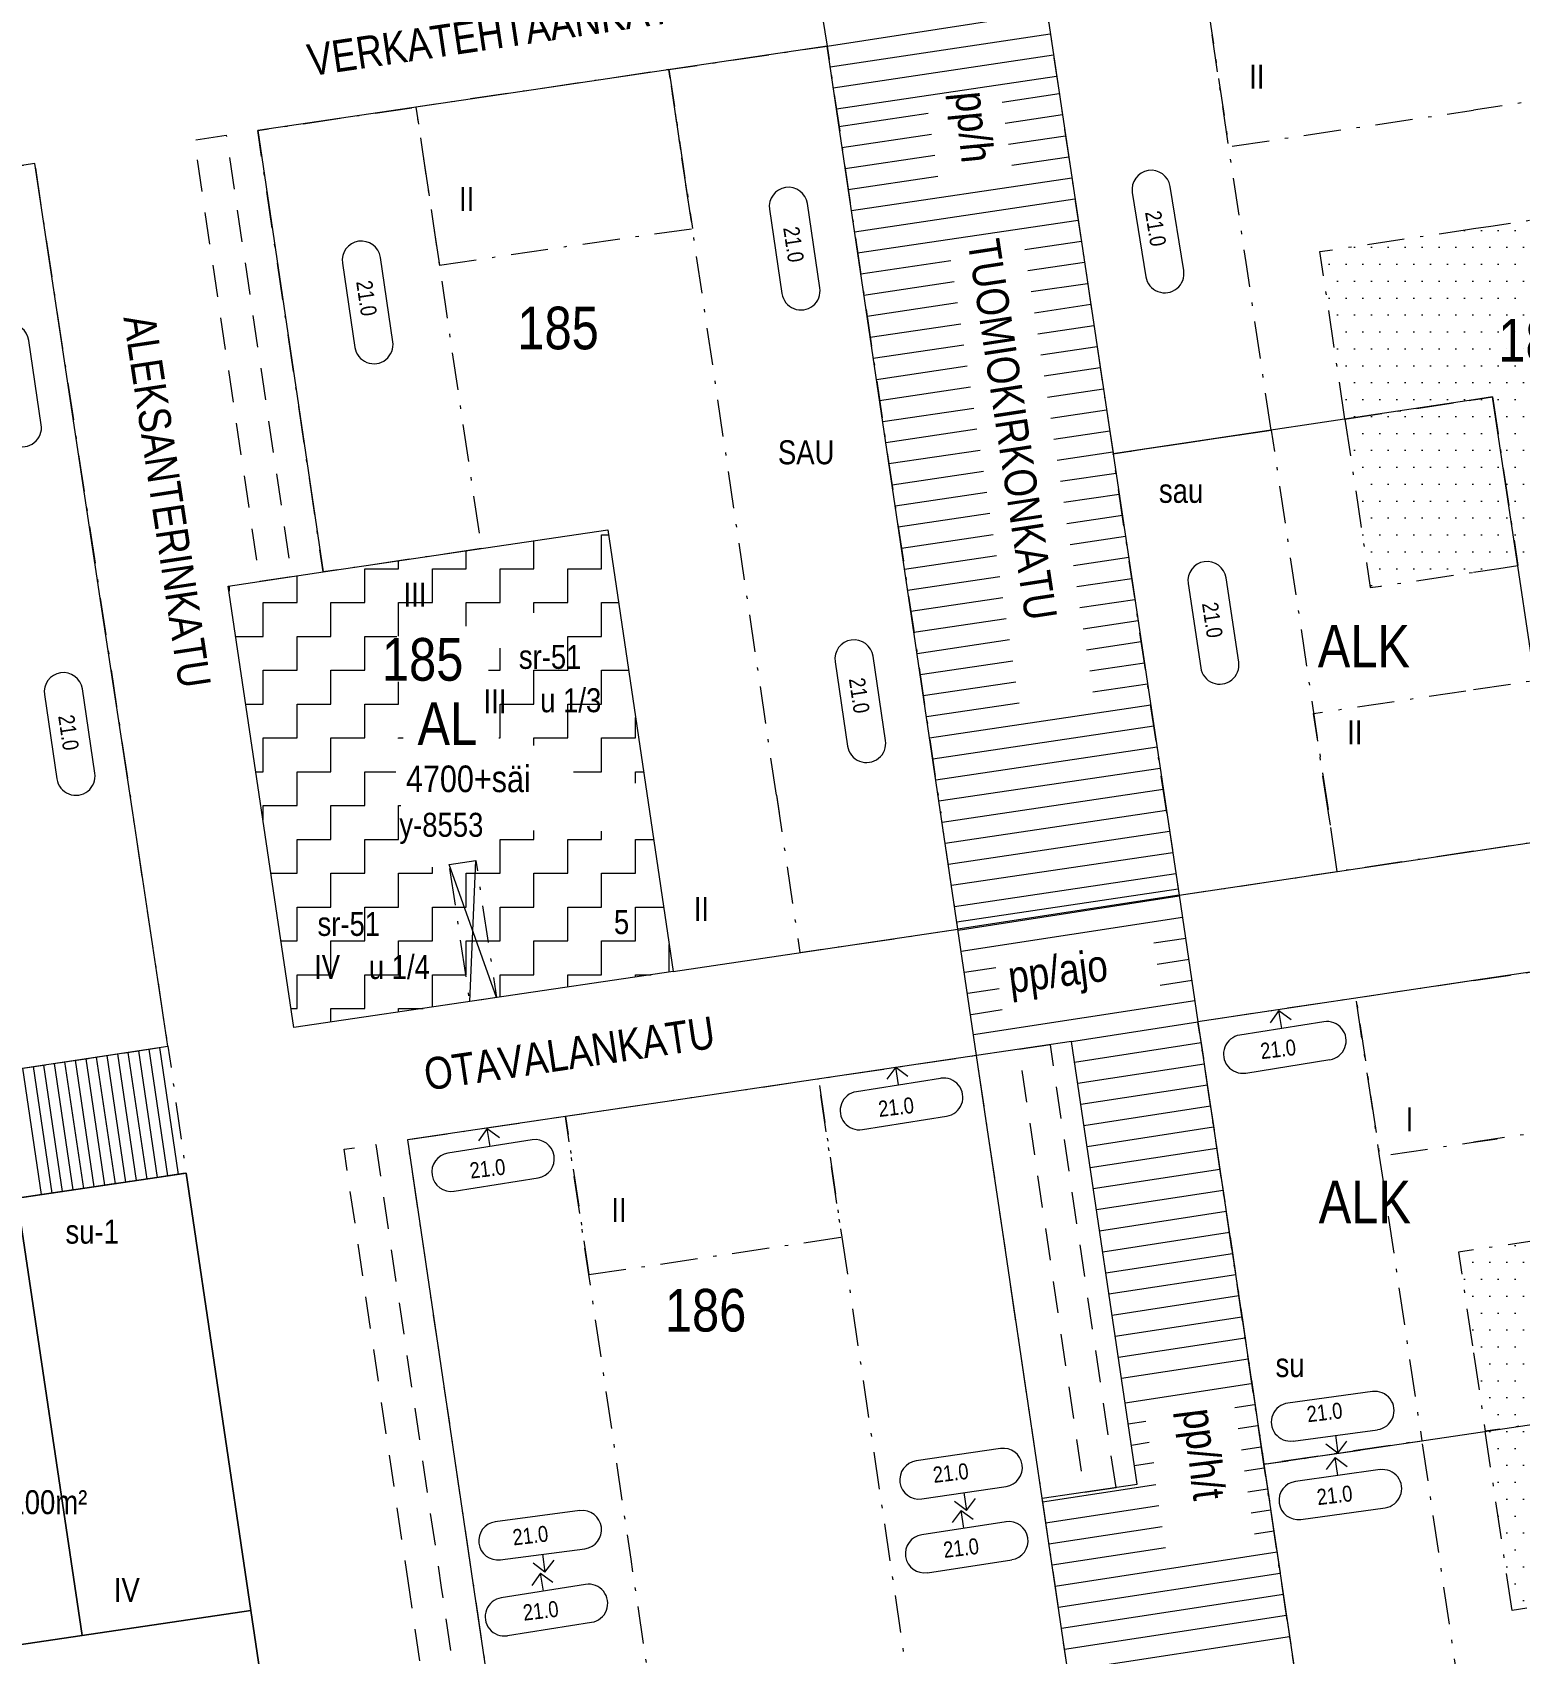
# Model space of a CAD drawing. Header units: metres. Extents: x 24485995 to 24488038, y 6819999 to 6822001.
# Drawn here: x 24487686.6 to 24487826.1, y 6820779.3 to 6820931.4 of the extents above; entities that cross this region are included whole.
import ezdxf

# ---------------------------------------------------------------- set-up
doc = ezdxf.new("R2010")
doc.units = ezdxf.units.M
for name, pattern in [('k10040', [10.3, 3.5, -1.5, 0.3, -1.5, 3.5]), ('k10050', [8, 3, -2, 3]), ('K10271', [0]), ('k10vi1', [0])]:
    doc.linetypes.add(name, pattern=pattern)
for name, color, linetype, lineweight in [('AK_AsemakaavaTeksti_Kadun_puistonnimi', 7, 'Continuous', 0), ('AK_AsemakaavaTeksti_Korttelinumero', 7, 'Continuous', 0), ('AK_Kaavamerkinta_Kayttotarkoitusalue', 7, 'Continuous', 0), ('AK_KayttotarkoitusSymboliViiva_Virkistysalueen_kuvio_murtoviiva', 7, 'Continuous', 0), ('AK_KayttotarkoitusViiva', 7, 'Continuous', 0), ('AK_LiikennointiTeksti_Autopaikkamerkinta_m2', 7, 'Continuous', 0), ('AK_LiikennointiViiva_Polkuviivoitus', 7, 'Continuous', 0), ('AK_MuuAsemakaavaTeksti_Alueenosan_kayttotarkoitus', 7, 'Continuous', 0), ('AK_MuuAsemakaavaTeksti_Erityismaarays', 7, 'Continuous', 0), ('AK_MuuAsemakaavaViiva_alueenosan_raja', 7, 'Continuous', 0), ('AK_MuuAsemakaavaViiva_Ohj_alueenosan_raja', 7, 'Continuous', 0), ('AK_Poistettava_merkintä', 7, 'Continuous', 0), ('AK_RakennusalaTeksti_Kerrosala_tai_luku', 7, 'Continuous', 0), ('AK_RakennusalaTeksti_Rakennusoikeus', 7, 'Continuous', 0), ('AK_RakennusalaViiva_Rakennusalan_raja__I_', 7, 'Continuous', 0), ('AK_RakentaminenTeksti_Korkeusmerkinta', 7, 'Continuous', 0), ('AK_RakentaminenTeksti_Korkeusmerkinta_ja_soikio', 7, 'Continuous', 0), ('AK_RakentaminenTeksti_Korkeusmerkinta_ja_soikio_ja_nuoli', 7, 'Continuous', 0), ('AK_RakentaminenViiva_Kulkuaukko', 7, 'Continuous', 0), ('AK_Tontti_Sitova', 7, 'Continuous', 0), ('AK_Tonttinumero', 7, 'Continuous', 0), ('AK_YmparistoAlue_Istutettava_alue', 7, 'Continuous', 0)]:
    doc.layers.add(name, color=color, linetype=linetype, lineweight=lineweight)
doc.styles.add('ArialNarrow', font='ARIALN.TTF')
pattern_1 = [(0, (0, 0), (3.175, 3.175), [3.175, -3.175]), (90, (3.175, 0), (-3.175, 3.175), [3.175, -3.175])]

# ---------------------------------------------------------------- blocks, each defined once
blk = doc.blocks.new('AKP43')
at = {"layer": 'AK_RakentaminenTeksti_Korkeusmerkinta_ja_soikio', "color": 7, "linetype": 'Continuous', "lineweight": 13}
for p, q in [((4, 1.8), (-4, 1.8)), ((-4, -1.8), (4, -1.8))]:
    blk.add_line(p, q, dxfattribs=at)
for centre, start, end in [((-4, 0), 90, 270), ((4, 0), 270, 90)]:
    blk.add_arc(centre, 1.8, start, end, dxfattribs=at)

msp = doc.modelspace()

# ---------------------------------------------------------------- hatches: boundary and pattern name
at = {"layer": 'AK_RakennusalaViiva_Rakennusalan_raja__I_', "linetype": 'Continuous', "lineweight": 9}
h = msp.add_hatch(dxfattribs=at)
h.set_pattern_fill('ZIGZAG', style=0)
h.set_pattern_definition(pattern_1)
h.paths.add_polyline_path([(24487727.09, 6820882.73), (24487727.75, 6820877.78), (24487727.83, 6820877.28), (24487733.43, 6820878.11), (24487734.02, 6820874.15), (24487729.08, 6820873.42), (24487730.47, 6820864.02), (24487736.9, 6820864.98), (24487737.61, 6820860.14), (24487744.04, 6820861.09), (24487740.54, 6820884.72)], flags=0)
h = msp.add_hatch(dxfattribs=at)
h.set_pattern_fill('ZIGZAG', style=0)
h.set_pattern_definition(pattern_1)
h.paths.add_polyline_path([(24487744.63, 6820857.14), (24487739.69, 6820856.4), (24487739.54, 6820857.39), (24487728.66, 6820855.78), (24487728.95, 6820853.8), (24487723.02, 6820852.92), (24487722.72, 6820854.9), (24487721.73, 6820854.75), (24487720.21, 6820865.03), (24487721.68, 6820865.25), (24487720.77, 6820871.33), (24487719.29, 6820871.11), (24487718.79, 6820874.42), (24487720.28, 6820874.64), (24487719.8, 6820877.81), (24487720.21, 6820877.86), (24487719.67, 6820881.63), (24487713.84, 6820880.77), (24487704.93, 6820879.45), (24487711.07, 6820838.01), (24487746.68, 6820843.29)], flags=0)
h = msp.add_hatch(dxfattribs=at)
h.set_pattern_fill('ZIGZAG', style=0)
h.set_pattern_definition(pattern_1)
h.paths.add_polyline_path([(24487719.67, 6820881.63), (24487720.21, 6820877.86), (24487719.8, 6820877.81), (24487720.28, 6820874.64), (24487728.05, 6820875.8), (24487727.83, 6820877.28), (24487727.75, 6820877.78), (24487727.09, 6820882.73)], flags=0)
at = {"layer": 'AK_YmparistoAlue_Istutettava_alue', "linetype": 'Continuous', "lineweight": 0}
h = msp.add_hatch(dxfattribs=at)
h.set_pattern_fill('DOTS', style=0)
h.paths.add_polyline_path([(24487823.55, 6820897.19), (24487825.92, 6820881.37), (24487839.75, 6820883.54), (24487837.4, 6820899.26), (24487835.05, 6820914.98), (24487825.62, 6820913.58), (24487823.4, 6820913.24), (24487821.77, 6820913), (24487821.19, 6820912.91), (24487807.35, 6820910.84), (24487809.7, 6820895.12), (24487810.69, 6820895.27), (24487821.77, 6820896.93)], flags=0)
h = msp.add_hatch(dxfattribs=at)
h.set_pattern_fill('DOTS', style=0)
h.paths.add_polyline_path([(24487823.55, 6820897.19), (24487821.77, 6820896.93), (24487810.69, 6820895.27), (24487809.7, 6820895.12), (24487812.07, 6820879.3), (24487813.06, 6820879.45), (24487821.77, 6820880.75), (24487824.14, 6820881.11), (24487825.92, 6820881.37)], flags=0)
h = msp.add_hatch(dxfattribs=at)
h.set_pattern_fill('DOTS', style=0)
h.paths.add_polyline_path([(24487822.87, 6820800.13), (24487837.7, 6820802.34), (24487835.2, 6820819.15), (24487821.77, 6820817.15), (24487820.36, 6820816.94), (24487821.77, 6820807.48)], flags=0)
h = msp.add_hatch(dxfattribs=at)
h.set_pattern_fill('DOTS', style=0)
h.paths.add_polyline_path([(24487822.87, 6820800.13), (24487825.38, 6820783.32), (24487840.21, 6820785.53), (24487837.7, 6820802.34)], flags=0)

# ---------------------------------------------------------------- linework, layer by layer
at = {"layer": 'AK_KayttotarkoitusSymboliViiva_Virkistysalueen_kuvio_murtoviiva', "linetype": 'k10vi1', "lineweight": 9, "flags": 128}
msp.add_lwpolyline([(24487681.4, 6820774.74), (24487696.63, 6820748.5), (24487702.67, 6820740.94), (24487705.25, 6820740.86), (24487708.58, 6820745.71), (24487710.4, 6820758.19), (24487709.97, 6820763.51), (24487707.04, 6820783.31), (24487684.23, 6820779.93), (24487682.47, 6820778.87)], dxfattribs=at)
at = {"layer": 'AK_KayttotarkoitusViiva', "linetype": 'Continuous', "lineweight": 20, "flags": 128}
for points in [[(24487759.18, 6820942.08), (24487761.11, 6820930.12)], [(24487761.11, 6820930.12), (24487781.75, 6820933.3)], [(24487781.75, 6820933.3), (24487787.95, 6820891.87), (24487794.15, 6820850.44)], [(24487761.11, 6820930.12), (24487734.4, 6820926.16), (24487707.69, 6820922.2), (24487713.84, 6820880.77)], [(24487773.39, 6820847.24), (24487767.25, 6820888.68), (24487761.11, 6820930.12)], [(24487663.67, 6820830.88), (24487699.27, 6820836.26), (24487695.96, 6820858.16), (24487693.01, 6820877.68), (24487686.76, 6820919.1), (24487651.16, 6820913.72)], [(24487829.75, 6820855.77), (24487829.39, 6820858.16), (24487823.55, 6820897.2), (24487821.77, 6820896.93), (24487787.95, 6820891.87)], [(24487704.93, 6820879.45), (24487713.84, 6820880.77), (24487740.54, 6820884.72), (24487746.68, 6820843.29), (24487711.07, 6820838.01), (24487704.93, 6820879.45)], [(24487794.15, 6820850.44), (24487821.77, 6820854.57), (24487829.75, 6820855.77)], [(24487794.15, 6820850.44), (24487773.39, 6820847.24)], [(24487794.15, 6820850.44), (24487795.91, 6820838.57)], [(24487746.68, 6820843.29), (24487773.39, 6820847.24)], [(24487784.04, 6820836.7), (24487775.14, 6820835.38), (24487773.39, 6820847.24)], [(24487831.51, 6820843.88), (24487821.77, 6820842.43), (24487795.91, 6820838.57)], [(24487795.91, 6820838.57), (24487802.1, 6820797.03), (24487808.29, 6820755.49), (24487787.45, 6820752.29), (24487781.3, 6820793.84), (24487790.2, 6820795.16), (24487784.04, 6820836.7)], [(24487784.04, 6820836.7), (24487795.91, 6820838.57)], [(24487776.17, 6820828.41), (24487775.14, 6820835.38), (24487748.43, 6820831.43), (24487721.73, 6820827.47), (24487727.88, 6820785.92)], [(24487781.3, 6820793.84), (24487781.3, 6820793.84), (24487777.35, 6820820.49), (24487776.17, 6820828.41)], [(24487659.58, 6820814.21), (24487668.02, 6820819.46), (24487700.96, 6820824.35), (24487707.04, 6820783.31)], [(24487802.1, 6820797.03), (24487821.77, 6820799.96), (24487837.7, 6820802.34)], [(24487727.88, 6820785.92), (24487734.04, 6820744.38), (24487787.45, 6820752.29), (24487787.45, 6820752.29)], [(24487707.04, 6820783.31), (24487684.23, 6820779.93), (24487679.89, 6820777.33)], [(24487707.04, 6820783.31), (24487709.97, 6820763.51)]]:
    msp.add_lwpolyline(points, dxfattribs=at)
at = {"layer": 'AK_LiikennointiViiva_Polkuviivoitus', "linetype": 'Continuous', "lineweight": 0, "flags": 128}
for points in [[(24487761.39, 6820928.19), (24487782.05, 6820931.27)], [(24487761.69, 6820926.22), (24487782.35, 6820929.29)], [(24487761.98, 6820924.24), (24487782.64, 6820927.31)], [(24487777.53, 6820924.87), (24487782.9, 6820925.67)], [(24487762.22, 6820922.59), (24487770.61, 6820923.84)], [(24487777.83, 6820922.89), (24487783.19, 6820923.69)], [(24487762.51, 6820920.61), (24487770.9, 6820921.86)], [(24487778.13, 6820920.91), (24487783.49, 6820921.71)], [(24487762.81, 6820918.63), (24487771.21, 6820919.88)], [(24487778.44, 6820918.94), (24487783.78, 6820919.73)], [(24487763.1, 6820916.66), (24487771.51, 6820917.91)], [(24487763.4, 6820914.68), (24487784.08, 6820917.75)], [(24487763.69, 6820912.7), (24487784.37, 6820915.78)], [(24487763.98, 6820910.72), (24487784.67, 6820913.8)], [(24487779.66, 6820911.03), (24487784.97, 6820911.82)], [(24487764.28, 6820908.74), (24487772.73, 6820910)], [(24487779.96, 6820909.05), (24487785.26, 6820909.84)], [(24487764.57, 6820906.76), (24487773.04, 6820908.02)], [(24487780.27, 6820907.08), (24487785.56, 6820907.86)], [(24487764.86, 6820904.79), (24487773.34, 6820906.05)], [(24487780.57, 6820905.1), (24487785.86, 6820905.89)], [(24487765.16, 6820902.81), (24487773.65, 6820904.07)], [(24487780.88, 6820903.12), (24487786.15, 6820903.91)], [(24487765.45, 6820900.83), (24487773.95, 6820902.09)], [(24487781.18, 6820901.15), (24487786.45, 6820901.93)], [(24487765.74, 6820898.85), (24487774.26, 6820900.12)], [(24487781.49, 6820899.17), (24487786.74, 6820899.95)], [(24487766.04, 6820896.87), (24487774.56, 6820898.14)], [(24487781.79, 6820897.19), (24487787.04, 6820897.97)], [(24487766.33, 6820894.89), (24487774.87, 6820896.16)], [(24487782.1, 6820895.22), (24487787.34, 6820896)], [(24487766.62, 6820892.92), (24487775.17, 6820894.19)], [(24487782.4, 6820893.24), (24487787.63, 6820894.02)], [(24487766.91, 6820890.94), (24487775.48, 6820892.21)], [(24487782.71, 6820891.26), (24487787.93, 6820892.04)], [(24487767.21, 6820888.96), (24487775.78, 6820890.23)], [(24487783.01, 6820889.29), (24487788.23, 6820890.06)], [(24487767.5, 6820886.98), (24487776.09, 6820888.26)], [(24487783.32, 6820887.31), (24487788.52, 6820888.08)], [(24487767.79, 6820885), (24487776.39, 6820886.28)], [(24487783.62, 6820885.33), (24487788.82, 6820886.11)], [(24487768.09, 6820883.02), (24487776.7, 6820884.3)], [(24487783.93, 6820883.36), (24487789.11, 6820884.13)], [(24487768.38, 6820881.05), (24487777, 6820882.33)], [(24487784.23, 6820881.38), (24487789.41, 6820882.15)], [(24487768.67, 6820879.07), (24487777.31, 6820880.35)], [(24487784.54, 6820879.4), (24487789.7, 6820880.17)], [(24487768.97, 6820877.09), (24487777.61, 6820878.37)], [(24487784.84, 6820877.43), (24487790, 6820878.19)], [(24487769.26, 6820875.11), (24487777.92, 6820876.4)], [(24487785.15, 6820875.45), (24487790.29, 6820876.22)], [(24487769.55, 6820873.13), (24487778.22, 6820874.42)], [(24487785.45, 6820873.47), (24487790.59, 6820874.24)], [(24487769.85, 6820871.15), (24487778.53, 6820872.44)], [(24487785.76, 6820871.5), (24487790.89, 6820872.26)], [(24487770.14, 6820869.18), (24487778.83, 6820870.47)], [(24487786.05, 6820869.52), (24487791.18, 6820870.28)], [(24487770.43, 6820867.2), (24487779.13, 6820868.49)], [(24487770.73, 6820865.22), (24487791.48, 6820868.3)], [(24487771.02, 6820863.24), (24487791.77, 6820866.33)], [(24487771.31, 6820861.26), (24487792.07, 6820864.35)], [(24487771.61, 6820859.28), (24487792.36, 6820862.37)], [(24487771.9, 6820857.3), (24487792.66, 6820860.39)], [(24487772.19, 6820855.33), (24487792.95, 6820858.41)], [(24487772.49, 6820853.35), (24487793.25, 6820856.44)], [(24487772.78, 6820851.37), (24487793.55, 6820854.46)], [(24487773.07, 6820849.39), (24487793.84, 6820852.48)], [(24487794.06, 6820851.01), (24487773.29, 6820847.92)], [(24487794.16, 6820850.34), (24487773.41, 6820847.13)], [(24487794.45, 6820848.36), (24487773.7, 6820845.15)], [(24487794.76, 6820846.39), (24487791.78, 6820845.93)], [(24487776.96, 6820843.63), (24487774, 6820843.17)], [(24487795.07, 6820844.41), (24487792.07, 6820843.95)], [(24487795.37, 6820842.44), (24487792.36, 6820841.97)], [(24487777.25, 6820841.65), (24487774.31, 6820841.2)], [(24487795.62, 6820840.53), (24487774.85, 6820837.32)], [(24487777.54, 6820839.67), (24487774.62, 6820839.22)], [(24487697.3, 6820823.8), (24487695.53, 6820835.69)], [(24487698.29, 6820823.95), (24487696.52, 6820835.84)], [(24487699.27, 6820824.1), (24487697.51, 6820835.99)], [(24487700.26, 6820824.24), (24487698.5, 6820836.14)], [(24487796.2, 6820836.57), (24487784.33, 6820834.75)], [(24487687.4, 6820822.34), (24487685.65, 6820834.2)], [(24487688.39, 6820822.48), (24487686.64, 6820834.35)], [(24487689.38, 6820822.63), (24487687.62, 6820834.5)], [(24487690.37, 6820822.78), (24487688.61, 6820834.65)], [(24487691.36, 6820822.92), (24487689.6, 6820834.8)], [(24487692.35, 6820823.07), (24487690.59, 6820834.95)], [(24487693.34, 6820823.22), (24487691.58, 6820835.09)], [(24487694.33, 6820823.36), (24487692.57, 6820835.24)], [(24487695.32, 6820823.51), (24487693.56, 6820835.39)], [(24487696.31, 6820823.66), (24487694.55, 6820835.54)], [(24487796.5, 6820834.59), (24487784.63, 6820832.77)], [(24487796.79, 6820832.61), (24487784.92, 6820830.79)], [(24487797.09, 6820830.64), (24487785.21, 6820828.81)], [(24487797.38, 6820828.66), (24487785.5, 6820826.83)], [(24487797.68, 6820826.68), (24487785.8, 6820824.86)], [(24487797.97, 6820824.7), (24487786.09, 6820822.88)], [(24487798.27, 6820822.72), (24487786.38, 6820820.9)], [(24487798.56, 6820820.75), (24487786.68, 6820818.92)], [(24487798.86, 6820818.77), (24487786.97, 6820816.94)], [(24487799.15, 6820816.79), (24487787.26, 6820814.96)], [(24487799.45, 6820814.81), (24487787.56, 6820812.99)], [(24487799.74, 6820812.83), (24487787.85, 6820811.01)], [(24487800.04, 6820810.85), (24487788.14, 6820809.03)], [(24487800.33, 6820808.88), (24487788.44, 6820807.05)], [(24487800.63, 6820806.9), (24487788.73, 6820805.07)], [(24487800.9, 6820804.58), (24487789.07, 6820802.77)], [(24487801.21, 6820802.61), (24487799.37, 6820802.32)], [(24487791.03, 6820801.04), (24487789.36, 6820800.79)], [(24487801.51, 6820800.63), (24487799.68, 6820800.35)], [(24487791.34, 6820799.07), (24487789.66, 6820798.81)], [(24487801.81, 6820798.65), (24487799.98, 6820798.37)], [(24487791.77, 6820797.16), (24487789.94, 6820796.88)], [(24487802.12, 6820796.67), (24487800.29, 6820796.39)], [(24487791.95, 6820795.11), (24487781.31, 6820793.48)], [(24487802.42, 6820794.7), (24487800.59, 6820794.42)], [(24487792.25, 6820793.14), (24487781.61, 6820791.5)], [(24487802.72, 6820792.72), (24487800.9, 6820792.44)], [(24487792.56, 6820791.16), (24487781.91, 6820789.53)], [(24487803.03, 6820790.74), (24487801.2, 6820790.46)], [(24487792.86, 6820789.18), (24487782.22, 6820787.55)], [(24487803.33, 6820788.77), (24487782.52, 6820785.57)], [(24487803.63, 6820786.79), (24487782.81, 6820783.59)], [(24487803.92, 6820784.81), (24487783.11, 6820781.62)], [(24487804.22, 6820782.83), (24487783.4, 6820779.64)], [(24487804.51, 6820780.85), (24487783.69, 6820777.66)]]:
    msp.add_lwpolyline(points, dxfattribs=at)
at = {"layer": 'AK_MuuAsemakaavaViiva_alueenosan_raja', "linetype": 'k10040', "lineweight": 5, "flags": 128}
for points in [[(24487821.77, 6820939.29), (24487838.12, 6820941.73), (24487840.34, 6820926.9), (24487821.77, 6820924.12)], [(24487821.77, 6820939.29), (24487796.58, 6820935.52), (24487798.8, 6820920.68), (24487821.77, 6820924.12)], [(24487802.78, 6820894.09), (24487800.43, 6820909.8), (24487798.8, 6820920.68), (24487796.58, 6820935.52), (24487781.75, 6820933.3), (24487787.95, 6820891.87), (24487802.78, 6820894.09)], [(24487756.36, 6820859.84), (24487746.27, 6820927.92), (24487761.11, 6820930.12), (24487767.25, 6820888.68), (24487771.77, 6820858.16)], [(24487724.73, 6820909.56), (24487736.6, 6820911.32), (24487748.48, 6820913), (24487746.27, 6820927.92), (24487734.4, 6820926.16), (24487722.53, 6820924.4), (24487724.73, 6820909.56)], [(24487746.27, 6820927.92), (24487748.48, 6820913)], [(24487728.67, 6820882.96), (24487713.84, 6820880.77), (24487707.69, 6820922.2), (24487722.53, 6820924.4), (24487728.67, 6820882.96)], [(24487680.79, 6820858.16), (24487671.93, 6820916.86), (24487686.76, 6820919.1), (24487695.96, 6820858.16)], [(24487821.77, 6820913), (24487823.4, 6820913.24), (24487825.62, 6820913.57), (24487835.04, 6820914.98), (24487837.39, 6820899.27), (24487839.75, 6820883.54), (24487825.92, 6820881.37)], [(24487724.73, 6820909.56), (24487736.6, 6820911.32), (24487748.48, 6820913)], [(24487809.7, 6820895.12), (24487807.35, 6820910.84), (24487821.2, 6820912.91), (24487821.77, 6820913)], [(24487809.7, 6820895.12), (24487810.69, 6820895.27), (24487821.77, 6820896.93)], [(24487823.55, 6820897.2), (24487825.92, 6820881.37)], [(24487809.7, 6820895.12), (24487812.07, 6820879.3), (24487813.06, 6820879.45), (24487821.77, 6820880.75)], [(24487792.99, 6820858.16), (24487787.95, 6820891.87), (24487802.78, 6820894.09), (24487808.16, 6820858.16)], [(24487824.14, 6820881.11), (24487825.92, 6820881.37)], [(24487821.77, 6820880.75), (24487824.14, 6820881.11)], [(24487821.77, 6820869.74), (24487827.53, 6820870.6), (24487829.42, 6820857.96)], [(24487808.16, 6820858.16), (24487806.76, 6820867.5), (24487821.98, 6820869.77)], [(24487808.16, 6820858.16), (24487806.76, 6820867.5)], [(24487756.36, 6820859.84), (24487758.55, 6820845.05), (24487773.39, 6820847.24), (24487771.77, 6820858.16)], [(24487756.36, 6820859.84), (24487756.61, 6820858.16)], [(24487680.96, 6820857.04), (24487684.44, 6820834.02), (24487699.27, 6820836.26), (24487695.96, 6820858.16)], [(24487792.99, 6820858.16), (24487794.15, 6820850.44), (24487808.98, 6820852.66), (24487808.16, 6820858.16)], [(24487821.77, 6820854.57), (24487808.98, 6820852.66), (24487808.16, 6820858.16)], [(24487821.77, 6820854.57), (24487829.75, 6820855.77), (24487829.42, 6820857.96)], [(24487725.66, 6820853.31), (24487728.16, 6820853.68), (24487730.09, 6820840.83), (24487727.58, 6820840.45), (24487725.66, 6820853.31)], [(24487821.77, 6820842.43), (24487831.51, 6820843.88), (24487833.58, 6820830.03), (24487833.72, 6820829.05), (24487821.77, 6820827.26)], [(24487821.77, 6820842.43), (24487810.74, 6820840.78), (24487812.95, 6820825.95), (24487821.77, 6820827.26)], [(24487795.91, 6820838.57), (24487802.1, 6820797.03), (24487816.94, 6820799.24), (24487812.95, 6820825.95), (24487810.74, 6820840.78), (24487795.91, 6820838.57)], [(24487802.1, 6820797.03), (24487795.91, 6820838.57)], [(24487652.44, 6820824.17), (24487663.67, 6820830.88), (24487699.27, 6820836.26), (24487700.96, 6820824.35), (24487668.02, 6820819.46), (24487659.58, 6820814.21), (24487652.44, 6820824.17)], [(24487762.5, 6820818.35), (24487766.46, 6820791.64), (24487770.42, 6820764.93), (24487772.62, 6820750.09), (24487787.45, 6820752.29), (24487781.3, 6820793.84), (24487775.14, 6820835.38), (24487760.3, 6820833.18), (24487762.5, 6820818.35)], [(24487738.76, 6820814.83), (24487750.63, 6820816.59), (24487762.5, 6820818.35), (24487760.3, 6820833.18), (24487748.43, 6820831.43), (24487736.56, 6820829.67), (24487738.76, 6820814.83)], [(24487748.88, 6820746.58), (24487746.68, 6820761.41), (24487742.72, 6820788.12), (24487738.76, 6820814.83), (24487736.56, 6820829.67), (24487721.73, 6820827.47), (24487727.88, 6820785.92), (24487734.04, 6820744.38), (24487748.88, 6820746.58)], [(24487821.77, 6820827.26), (24487823.99, 6820827.59)], [(24487835.2, 6820819.15), (24487821.77, 6820817.15)], [(24487821.77, 6820817.15), (24487820.36, 6820816.94), (24487821.77, 6820807.48)], [(24487821.77, 6820807.48), (24487822.87, 6820800.13)], [(24487837.7, 6820802.34), (24487822.87, 6820800.13)], [(24487802.1, 6820797.03), (24487808.29, 6820755.49), (24487821.77, 6820757.5), (24487823.13, 6820757.7), (24487821.77, 6820766.79), (24487820.92, 6820772.54), (24487816.94, 6820799.24), (24487802.1, 6820797.03)], [(24487825.38, 6820783.31), (24487822.87, 6820800.13)], [(24487808.29, 6820755.49), (24487802.1, 6820797.03)], [(24487840.21, 6820785.53), (24487825.38, 6820783.31)]]:
    msp.add_lwpolyline(points, dxfattribs=at)
at = {"layer": 'AK_MuuAsemakaavaViiva_Ohj_alueenosan_raja', "linetype": 'k10050', "lineweight": 5, "flags": 128}
for points in [[(24487710.87, 6820880.33), (24487707.9, 6820879.89), (24487701.76, 6820921.32), (24487704.73, 6820921.76), (24487710.87, 6820880.33)], [(24487782.06, 6820836.41), (24487779.1, 6820835.97), (24487785.25, 6820794.42), (24487788.22, 6820794.86)], [(24487788.22, 6820794.86), (24487782.06, 6820836.41)], [(24487721.95, 6820785.04), (24487715.79, 6820826.59), (24487718.76, 6820827.03), (24487724.91, 6820785.48), (24487731.07, 6820743.94)], [(24487723.64, 6820773.64), (24487721.95, 6820785.04)]]:
    msp.add_lwpolyline(points, dxfattribs=at)
at = {"layer": 'AK_Poistettava_merkintä', "linetype": 'k10040', "lineweight": 0, "flags": 128}
msp.add_lwpolyline([(24487821.77, 6820896.93), (24487823.55, 6820897.2)], dxfattribs=at)
at = {"layer": 'AK_RakennusalaViiva_Rakennusalan_raja__I_', "linetype": 'K10271', "lineweight": 9, "flags": 128}
for points in [[(24487685.13, 6820822), (24487691.21, 6820780.97), (24487707.04, 6820783.31), (24487700.96, 6820824.35), (24487685.13, 6820822)], [(24487658.87, 6820811.14), (24487669.78, 6820793.59), (24487679.89, 6820777.33), (24487684.23, 6820779.93), (24487691.21, 6820780.97), (24487685.13, 6820822), (24487668.02, 6820819.46), (24487659.58, 6820814.21), (24487658.87, 6820811.14), (24487658.9, 6820811.35), (24487658.87, 6820811.14)]]:
    msp.add_lwpolyline(points, dxfattribs=at)
at = {"layer": 'AK_RakentaminenTeksti_Korkeusmerkinta_ja_soikio_ja_nuoli', "linetype": 'Continuous', "lineweight": 5, "flags": 128}
for points in [[(24487803.51, 6820839.61), (24487802.68, 6820838.47)], [(24487803.51, 6820839.61), (24487804.65, 6820838.78)], [(24487803.78, 6820837.93), (24487803.51, 6820839.61)], [(24487807.73, 6820838.56), (24487799.83, 6820837.3)], [(24487767.55, 6820834.31), (24487766.71, 6820833.16)], [(24487767.55, 6820834.31), (24487768.69, 6820833.47)], [(24487767.81, 6820832.63), (24487767.55, 6820834.31)], [(24487800.39, 6820833.75), (24487808.29, 6820835.01)], [(24487771.76, 6820833.25), (24487763.86, 6820832)], [(24487764.43, 6820828.44), (24487772.33, 6820829.7)], [(24487729.22, 6820828.53), (24487728.39, 6820827.38)], [(24487729.22, 6820828.53), (24487730.37, 6820827.7)], [(24487729.49, 6820826.85), (24487729.22, 6820828.53)], [(24487733.44, 6820827.48), (24487725.54, 6820826.22)], [(24487726.11, 6820822.67), (24487734.01, 6820823.92)], [(24487812.28, 6820803.85), (24487804.35, 6820802.78)], [(24487804.83, 6820799.21), (24487812.76, 6820800.28)], [(24487808.8, 6820799.75), (24487809.03, 6820798.06)], [(24487809.03, 6820798.06), (24487809.88, 6820799.19)], [(24487777.38, 6820798.51), (24487769.47, 6820797.35)], [(24487809.03, 6820798.06), (24487807.9, 6820798.92)], [(24487808.79, 6820797.66), (24487807.94, 6820796.53)], [(24487808.79, 6820797.66), (24487809.92, 6820796.81)], [(24487809.02, 6820795.98), (24487808.79, 6820797.66)], [(24487812.99, 6820796.53), (24487805.06, 6820795.43)], [(24487769.99, 6820793.79), (24487777.9, 6820794.95)], [(24487774.19, 6820792.69), (24487773.06, 6820793.53)], [(24487773.94, 6820794.37), (24487774.19, 6820792.69)], [(24487774.19, 6820792.69), (24487775.04, 6820793.82)], [(24487737.91, 6820792.68), (24487729.98, 6820791.64)], [(24487777.9, 6820791.64), (24487769.99, 6820790.42)], [(24487773.68, 6820792.71), (24487772.85, 6820791.57)], [(24487773.68, 6820792.71), (24487774.83, 6820791.87)], [(24487773.94, 6820791.03), (24487773.68, 6820792.71)], [(24487805.56, 6820791.86), (24487813.48, 6820792.96)], [(24487730.45, 6820788.07), (24487738.38, 6820789.11)], [(24487734.42, 6820788.59), (24487734.64, 6820786.9)], [(24487734.64, 6820786.9), (24487733.52, 6820787.76)], [(24487734.64, 6820786.9), (24487735.5, 6820788.02)], [(24487770.54, 6820786.86), (24487778.44, 6820788.08)], [(24487738.45, 6820785.76), (24487730.54, 6820784.5)], [(24487734.23, 6820786.81), (24487733.4, 6820785.66)], [(24487734.23, 6820786.81), (24487735.37, 6820785.98)], [(24487734.5, 6820785.13), (24487734.23, 6820786.81)], [(24487731.11, 6820780.95), (24487739.01, 6820782.2)]]:
    msp.add_lwpolyline(points, dxfattribs=at)
at = {"layer": 'AK_RakentaminenTeksti_Korkeusmerkinta_ja_soikio_ja_nuoli', "linetype": 'Continuous', "lineweight": 5}
for centre, start, end in [((24487733.72, 6820825.7), 279.0395, 99.0395), ((24487725.82, 6820824.44), 99.0395, 279.0395), ((24487777.64, 6820796.73), 278.3257, 98.3257), ((24487769.73, 6820795.57), 98.3257, 278.3257), ((24487813.23, 6820794.74), 277.899, 97.899), ((24487805.31, 6820793.64), 97.899, 277.899), ((24487730.22, 6820789.85), 97.4959, 277.4959), ((24487738.15, 6820790.89), 277.4959, 97.4959), ((24487778.17, 6820789.86), 278.7462, 98.7462), ((24487770.26, 6820788.64), 98.7462, 278.7462)]:
    msp.add_arc(centre, 1.8, start, end, dxfattribs=at)
for centre, major_axis, start_param, end_param in [((24487808.01, 6820836.78), (-1.78, -0.28), 1.570796, 4.712389), ((24487800.11, 6820835.53), (-1.78, -0.28), 4.712389, 7.853982), ((24487772.05, 6820831.48), (-1.78, -0.28), 1.570796, 4.712389), ((24487764.14, 6820830.22), (-1.78, -0.28), 4.712389, 7.853982), ((24487812.52, 6820802.07), (1.78, 0.24), 4.712389, 7.853982), ((24487804.59, 6820801), (1.78, 0.24), 1.570796, 4.712389), ((24487738.73, 6820783.98), (-1.78, -0.28), 1.570796, 4.712389), ((24487730.83, 6820782.72), (-1.78, -0.28), 4.712389, 7.853982)]:
    msp.add_ellipse(centre, major_axis=major_axis, ratio=1, start_param=start_param, end_param=end_param, dxfattribs=at)
at = {"layer": 'AK_RakentaminenViiva_Kulkuaukko', "linetype": 'Continuous', "lineweight": 5, "flags": 128}
for points in [[(24487730.09, 6820840.83), (24487725.66, 6820853.31)], [(24487727.58, 6820840.45), (24487728.16, 6820853.68)]]:
    msp.add_lwpolyline(points, dxfattribs=at)
at = {"layer": 'AK_Tontti_Sitova', "linetype": 'Continuous', "lineweight": 9, "flags": 128}
msp.add_lwpolyline([(24487704.93, 6820879.45), (24487713.84, 6820880.77), (24487740.54, 6820884.72), (24487746.68, 6820843.29), (24487711.07, 6820838.01), (24487704.93, 6820879.45)], dxfattribs=at)

# ---------------------------------------------------------------- block references
at = {"layer": 'AK_RakentaminenTeksti_Korkeusmerkinta_ja_soikio', "color": 7, "lineweight": 5}
for p, rotation in [((24487792.16, 6820912.72), 279.1356331299841), ((24487758.07, 6820911.12), 278.4336941925591), ((24487718, 6820906.07), 278.4336941925591), ((24487685.02, 6820898.28), 278.3994329903817), ((24487797.36, 6820876), 278.513839406885), ((24487764.23, 6820868.65), 278.4336941925591), ((24487690.04, 6820865.57), 278.4393538867449)]:
    msp.add_blockref('AKP43', p, dxfattribs=dict(at, rotation=rotation))

# ---------------------------------------------------------------- texts
at = {"layer": 'AK_AsemakaavaTeksti_Kadun_puistonnimi', "linetype": 'Continuous', "lineweight": 5, "style": 'ArialNarrow'}
for s, rotation, p in [('VERKATEHTAANKATU', 8.4282, (24487712.62, 6820927.29)), ('TUOMIOKIRKONKATU', 278.7087, (24487774.29, 6820911.75)), ('ALEKSANTERINKATU', 278.5884, (24487695.08, 6820904.65)), ('OTAVALANKATU', 8.4282, (24487723.55, 6820832.1))]:
    msp.add_text(s, height=3, rotation=rotation, dxfattribs=at).set_placement(p)
at = {"layer": 'AK_AsemakaavaTeksti_Korttelinumero', "linetype": 'Continuous', "lineweight": 5, "style": 'ArialNarrow'}
for s, p in [('185', (24487732.05, 6820901.67)), ('188', (24487824.09, 6820900.52)), ('185', (24487719.34, 6820870.57)), ('186', (24487745.89, 6820809.49))]:
    msp.add_text(s, height=4, dxfattribs=at).set_placement(p)
at = {"layer": 'AK_Kaavamerkinta_Kayttotarkoitusalue', "linetype": 'Continuous', "lineweight": 0, "style": 'ArialNarrow'}
for s, rotation, p in [('pp/h', 275.4676, (24487773.11, 6820925.73)), ('pp/ajo', 7.3617, (24487778.31, 6820841.24)), ('pp/h/t', 277.1231, (24487794.45, 6820802.07))]:
    msp.add_text(s, height=3, rotation=rotation, dxfattribs=at).set_placement(p)
for s, p in [('ALK', (24487807.15, 6820871.81)), ('AL', (24487722.68, 6820864.53)), ('ALK', (24487807.24, 6820819.65))]:
    msp.add_text(s, height=4, dxfattribs=at).set_placement(p)
at = {"layer": 'AK_LiikennointiTeksti_Autopaikkamerkinta_m2', "linetype": 'Continuous', "lineweight": 0, "style": 'ArialNarrow'}
msp.add_text('1ap/lto,y100m²', height=2.25, dxfattribs=at).set_placement((24487674.65, 6820792.35))
at = {"layer": 'AK_MuuAsemakaavaTeksti_Alueenosan_kayttotarkoitus', "linetype": 'Continuous', "lineweight": 0, "style": 'ArialNarrow'}
for s, p in [('SAU', (24487756.5, 6820890.88)), ('sau', (24487792.25, 6820887.26)), ('sr-51', (24487732.19, 6820871.68)), ('sr-51', (24487713.3, 6820846.62)), ('su-1', (24487689.65, 6820817.74)), ('su', (24487803.19, 6820805.22))]:
    msp.add_text(s, height=2.25, dxfattribs=at).set_placement(p)
at = {"layer": 'AK_MuuAsemakaavaTeksti_Erityismaarays', "linetype": 'Continuous', "lineweight": 0, "style": 'ArialNarrow'}
msp.add_text('y-8553', height=2.25, dxfattribs=at).set_placement((24487720.98, 6820855.92))
at = {"layer": 'AK_RakennusalaTeksti_Kerrosala_tai_luku', "linetype": 'Continuous', "lineweight": 0, "style": 'ArialNarrow'}
for s, p in [('II', (24487800.71, 6820926.14)), ('II', (24487726.58, 6820914.64)), ('III', (24487721.37, 6820877.51)), ('III', (24487728.88, 6820867.52)), ('u 1/3', (24487734.19, 6820867.61)), ('II', (24487809.91, 6820864.6)), ('II', (24487748.6, 6820848.01)), ('IV', (24487712.98, 6820842.58)), ('u 1/4', (24487718.11, 6820842.58)), ('I', (24487815.4, 6820828.29)), ('II', (24487740.87, 6820819.78)), ('IV', (24487694.19, 6820784.12))]:
    msp.add_text(s, height=2.25, dxfattribs=at).set_placement(p)
at = {"layer": 'AK_RakennusalaTeksti_Rakennusoikeus', "linetype": 'Continuous', "lineweight": 0, "style": 'ArialNarrow'}
msp.add_text('4700+säi', height=2.5, dxfattribs=at).set_placement((24487721.6, 6820860.11))
at = {"layer": 'AK_RakentaminenTeksti_Korkeusmerkinta', "linetype": 'Continuous', "lineweight": 0, "style": 'ArialNarrow'}
for rotation, p in [(279.1355, (24487790.94, 6820914.54)), (278.4337, (24487756.99, 6820913.06)), (278.4337, (24487716.92, 6820908.01)), (278.5139, (24487796.28, 6820877.81)), (278.4337, (24487763.15, 6820870.73)), (278.4395, (24487688.96, 6820867.25)), (6.773, (24487801.86, 6820835.05)), (6.773, (24487766.01, 6820829.62)), (6.773, (24487727.68, 6820823.84)), (6.773, (24487806.22, 6820800.97)), (6.773, (24487771.14, 6820795.28)), (6.773, (24487807.16, 6820793.19)), (6.773, (24487731.7, 6820789.41)), (6.773, (24487772.11, 6820788.24)), (6.773, (24487732.67, 6820782.35))]:
    msp.add_text('21.0', height=1.5, rotation=rotation, dxfattribs=at).set_placement(p)
at = {"layer": 'AK_Tonttinumero', "linetype": 'Continuous', "lineweight": 0, "style": 'ArialNarrow'}
msp.add_text('5', height=2.25, dxfattribs=at).set_placement((24487741.11, 6820846.79))

doc.saveas('drawing.dxf')
